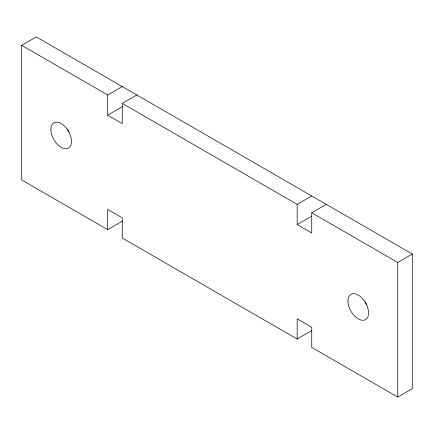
<?xml version="1.0" encoding="UTF-8"?>
<svg xmlns="http://www.w3.org/2000/svg" width="434" height="434" viewBox="0 0 434 434"><rect width="100%" height="100%" fill="white"/><g stroke="black" fill="none" stroke-linecap="round" stroke-linejoin="round"><path stroke-width="0.65" d="M122.263 221.21L107.692 229.624L21.7 179.974L21.7 45.342L36.277 36.928L412.3 254.026L412.3 388.658L397.723 397.072L311.737 347.428L311.737 327.231L297.16 318.816L297.16 339.014L311.737 330.599M21.7 45.342L107.692 94.986L122.263 86.572M107.692 94.986L107.692 115.184L122.263 123.598L122.263 103.4L136.84 94.986M107.692 115.184L122.849 106.433M122.263 103.4L297.16 204.376L311.737 195.962M297.16 204.376L297.16 224.573L311.737 232.987L311.737 212.79L326.308 204.376M297.16 224.573L311.737 216.159M311.737 212.79L397.723 262.44L412.3 254.026M297.16 339.014L122.263 238.038L122.263 217.841L107.692 209.427L107.692 229.624M397.723 262.44L397.723 397.072M366.914 304.901A14.593 8.425 60 0 1 364.929 301.652M69.109 132.327A14.593 8.425 60 0 1 67.558 129.56M347.938 301.012A14.593 8.425 60 0 0 363.415 320.265A14.593 8.425 60 0 0 363.415 299.628A14.593 8.425 60 0 0 347.938 301.012M50.849 129.489A14.593 8.425 60 0 0 66.326 148.743A14.593 8.425 60 0 0 66.326 128.106A14.593 8.425 60 0 0 50.849 129.489"/></g></svg>
